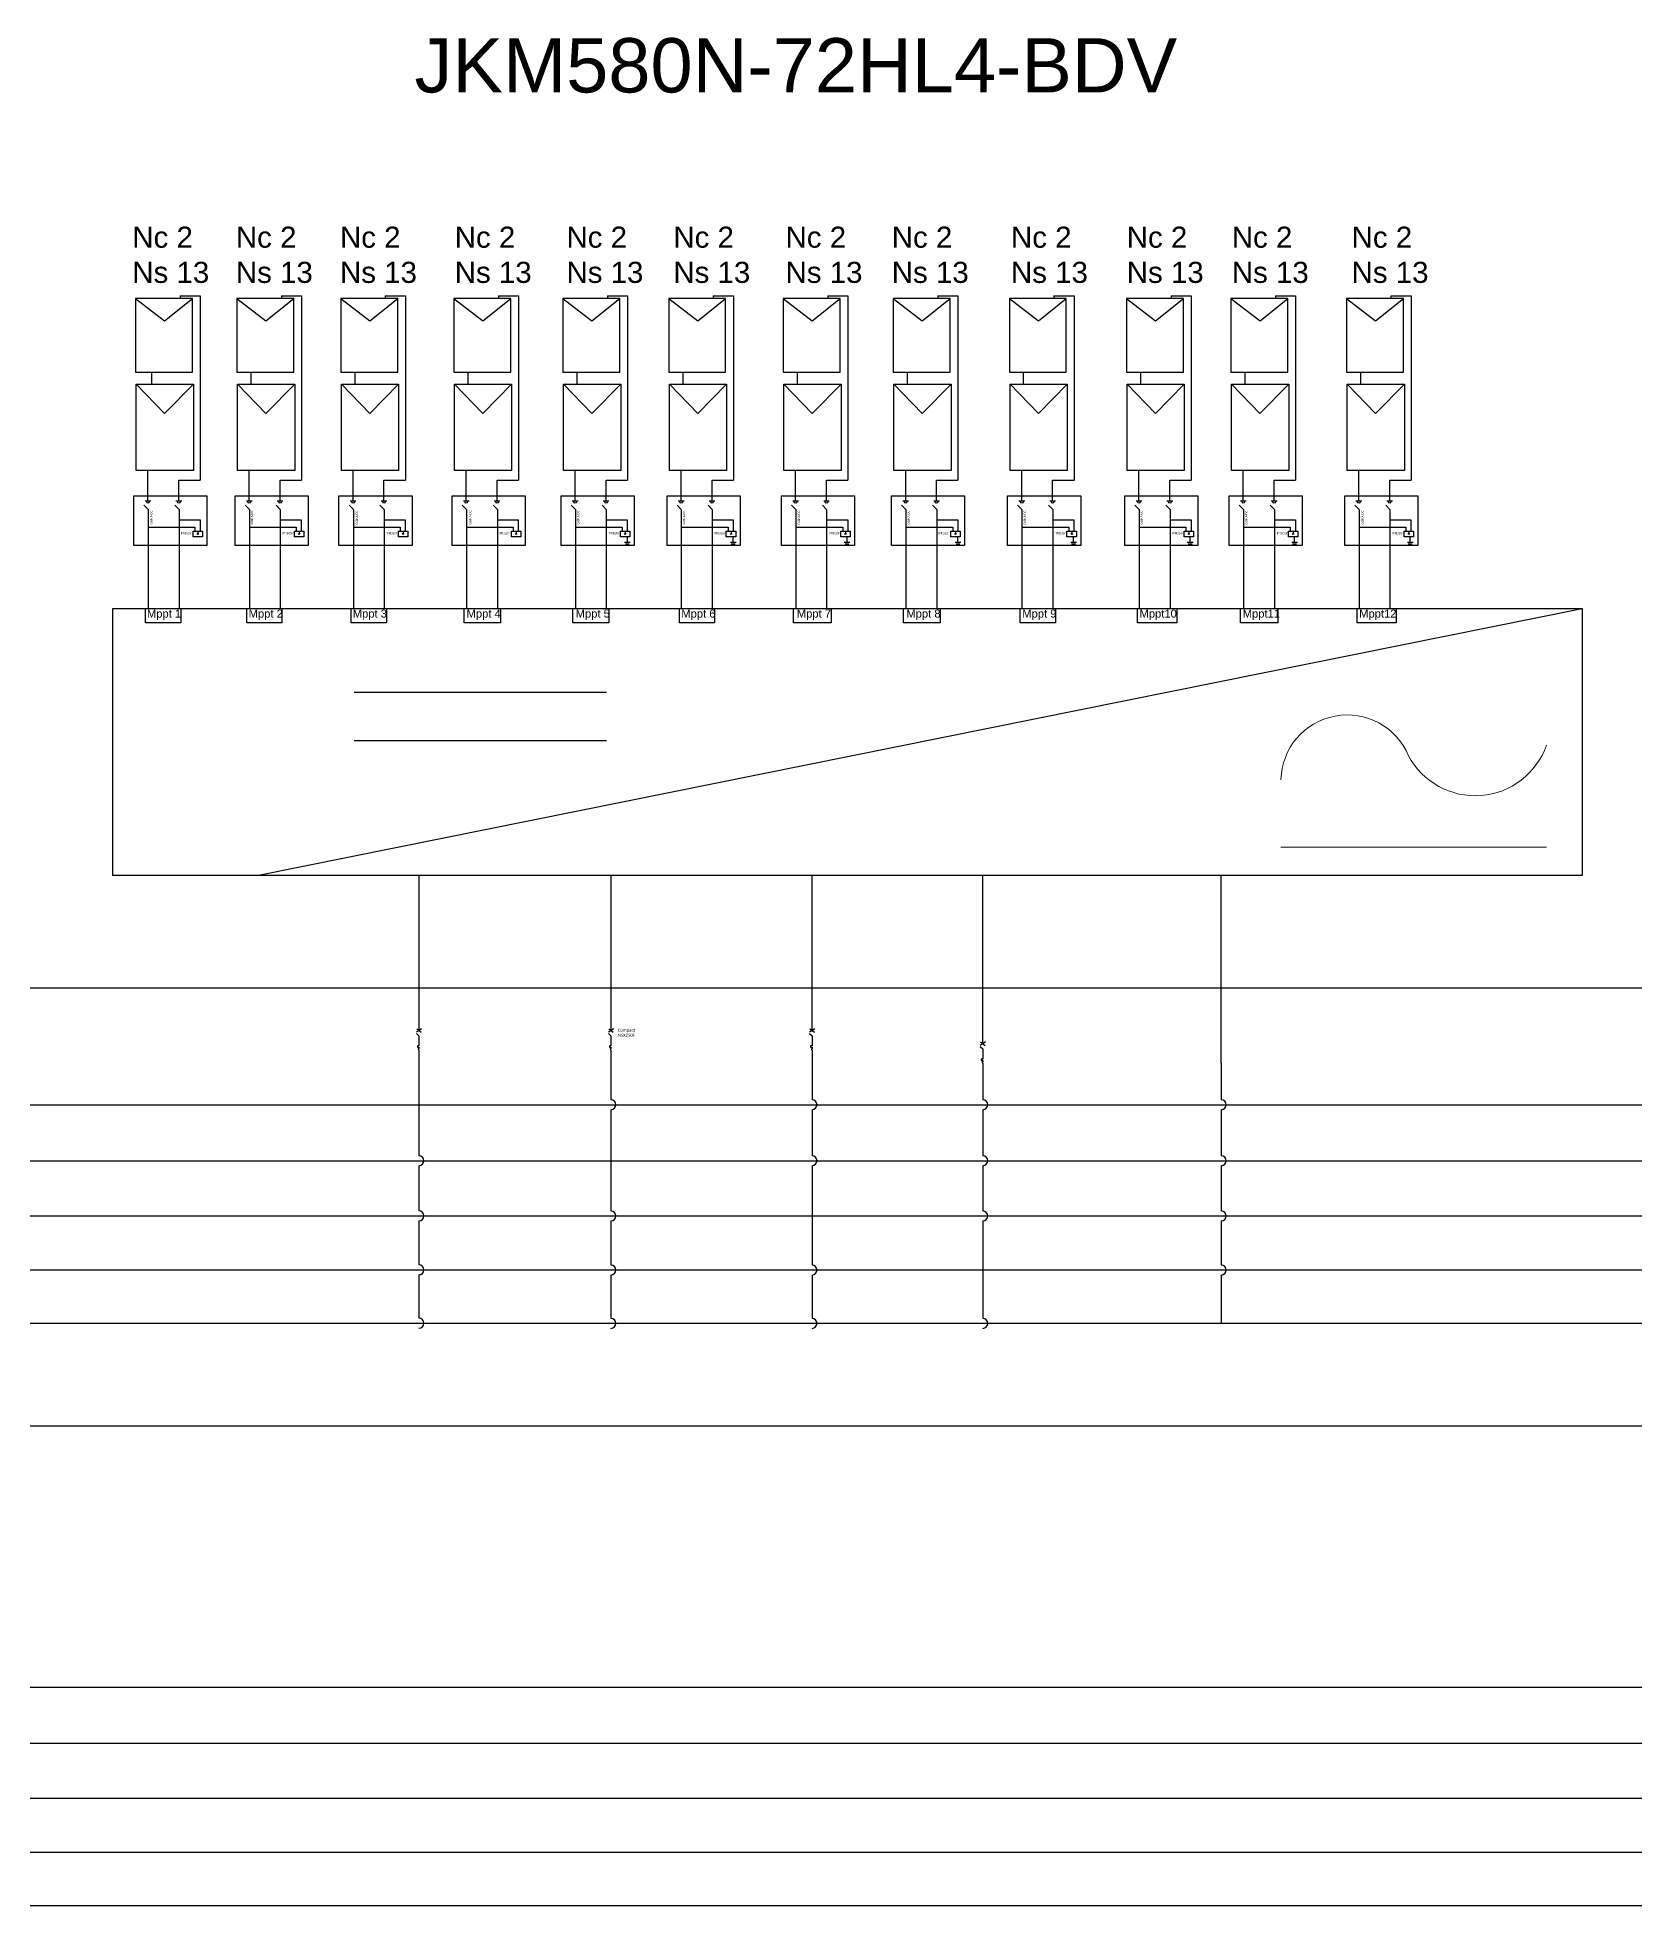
# Model space of a CAD drawing. Header units: inches. Extents: x 355 to 1848, y 183 to 399.
# Drawn here: x 1196.9 to 1335.6, y 236.9 to 399.1 of the extents above; entities that cross this region are included whole.
import ezdxf

# ---------------------------------------------------------------- set-up
doc = ezdxf.new("R2010")
doc.units = ezdxf.units.IN
doc.header["$MEASUREMENT"] = 0
doc.layers.add('PDF2_Geometry', color=7, linetype='Continuous', true_color=0x2676ba)
doc.styles.get("Standard").update_dxf_attribs({"font": 'arial.ttf'})

msp = doc.modelspace()

# ---------------------------------------------------------------- linework, layer by layer
for p, q in [((1205.44, 376.41), (1207.97, 374.47)), ((1207.97, 374.47), (1210.39, 376.41)), ((1214.23, 376.41), (1216.76, 374.47)), ((1216.76, 374.47), (1219.18, 376.41)), ((1223.25, 376.41), (1225.78, 374.47)), ((1225.78, 374.47), (1228.2, 376.41)), ((1233.07, 376.41), (1235.6, 374.47)), ((1235.6, 374.47), (1238.01, 376.41)), ((1242.53, 376.41), (1245.06, 374.47)), ((1245.06, 374.47), (1247.48, 376.41)), ((1251.73, 376.41), (1254.26, 374.47)), ((1254.26, 374.47), (1256.67, 376.41)), ((1261.67, 376.41), (1264.19, 374.47)), ((1264.19, 374.47), (1266.61, 376.41)), ((1271.22, 376.41), (1273.74, 374.47)), ((1273.74, 374.47), (1276.16, 376.41)), ((1281.3, 376.41), (1283.83, 374.47)), ((1283.83, 374.47), (1286.24, 376.41)), ((1291.47, 376.41), (1294, 374.47)), ((1294, 374.47), (1296.41, 376.41)), ((1300.53, 376.41), (1303.06, 374.47)), ((1303.06, 374.47), (1305.47, 376.41)), ((1310.57, 376.41), (1313.09, 374.47)), ((1313.09, 374.47), (1315.51, 376.41)), ((1205.51, 368.97), (1207.96, 366.42)), ((1207.96, 366.42), (1210.47, 368.97)), ((1214.3, 368.97), (1216.75, 366.42)), ((1216.75, 366.42), (1219.26, 368.97)), ((1223.32, 368.97), (1225.77, 366.42)), ((1225.77, 366.42), (1228.28, 368.97)), ((1233.14, 368.97), (1235.59, 366.42)), ((1235.59, 366.42), (1238.09, 368.97)), ((1242.6, 368.97), (1245.05, 366.42)), ((1245.05, 366.42), (1247.56, 368.97)), ((1251.8, 368.97), (1254.25, 366.42)), ((1254.25, 366.42), (1256.75, 368.97)), ((1261.73, 368.97), (1264.19, 366.42)), ((1264.19, 366.42), (1266.69, 368.97)), ((1271.28, 368.97), (1273.74, 366.42)), ((1273.74, 366.42), (1276.24, 368.97)), ((1281.36, 368.97), (1283.82, 366.42)), ((1283.82, 366.42), (1286.32, 368.97)), ((1291.53, 368.97), (1293.99, 366.42)), ((1293.99, 366.42), (1296.49, 368.97)), ((1300.59, 368.97), (1303.05, 366.42)), ((1303.05, 366.42), (1305.55, 368.97)), ((1310.63, 368.97), (1313.08, 366.42)), ((1313.08, 366.42), (1315.59, 368.97)), ((1206.27, 358.86), (1206.52, 358.86)), ((1206.52, 358.86), (1206.77, 358.86)), ((1208.95, 358.86), (1209.2, 358.86)), ((1209.2, 358.86), (1209.45, 358.86)), ((1215.06, 358.86), (1215.31, 358.86)), ((1215.31, 358.86), (1215.56, 358.86)), ((1217.74, 358.86), (1217.99, 358.86)), ((1217.99, 358.86), (1218.24, 358.86)), ((1224.08, 358.86), (1224.33, 358.86)), ((1224.33, 358.86), (1224.58, 358.86)), ((1226.76, 358.86), (1227.01, 358.86)), ((1227.01, 358.86), (1227.26, 358.86)), ((1233.9, 358.86), (1234.15, 358.86)), ((1234.15, 358.86), (1234.4, 358.86)), ((1236.58, 358.86), (1236.83, 358.86)), ((1236.83, 358.86), (1237.08, 358.86)), ((1243.36, 358.86), (1243.61, 358.86)), ((1243.61, 358.86), (1243.86, 358.86)), ((1246.04, 358.86), (1246.29, 358.86)), ((1246.29, 358.86), (1246.54, 358.86)), ((1252.56, 358.86), (1252.81, 358.86)), ((1252.81, 358.86), (1253.06, 358.86)), ((1255.24, 358.86), (1255.49, 358.86)), ((1255.49, 358.86), (1255.74, 358.86)), ((1262.5, 358.86), (1262.74, 358.86)), ((1262.74, 358.86), (1262.99, 358.86)), ((1265.18, 358.86), (1265.43, 358.86)), ((1265.43, 358.86), (1265.67, 358.86)), ((1272.05, 358.86), (1272.3, 358.86)), ((1272.3, 358.86), (1272.54, 358.86)), ((1274.73, 358.86), (1274.98, 358.86)), ((1274.98, 358.86), (1275.23, 358.86)), ((1282.13, 358.86), (1282.38, 358.86)), ((1282.38, 358.86), (1282.63, 358.86)), ((1284.81, 358.86), (1285.06, 358.86)), ((1285.06, 358.86), (1285.31, 358.86)), ((1292.3, 358.86), (1292.55, 358.86)), ((1292.55, 358.86), (1292.8, 358.86)), ((1294.98, 358.86), (1295.23, 358.86)), ((1295.23, 358.86), (1295.48, 358.86)), ((1301.36, 358.86), (1301.61, 358.86)), ((1301.61, 358.86), (1301.86, 358.86)), ((1304.04, 358.86), (1304.29, 358.86)), ((1304.29, 358.86), (1304.54, 358.86)), ((1311.39, 358.86), (1311.64, 358.86)), ((1311.64, 358.86), (1311.89, 358.86)), ((1314.08, 358.86), (1314.32, 358.86)), ((1314.32, 358.86), (1314.57, 358.86)), ((1210.79, 356.02), (1210.93, 356.02)), ((1210.86, 355.93), (1210.79, 356.02)), ((1210.85, 356.22), (1210.85, 356.02)), ((1210.93, 356.02), (1210.86, 355.93)), ((1219.58, 356.02), (1219.72, 356.02)), ((1219.65, 355.93), (1219.58, 356.02)), ((1219.65, 356.22), (1219.65, 356.02)), ((1219.72, 356.02), (1219.65, 355.93)), ((1228.6, 356.02), (1228.74, 356.02)), ((1228.67, 355.93), (1228.6, 356.02)), ((1228.67, 356.22), (1228.67, 356.02)), ((1228.74, 356.02), (1228.67, 355.93)), ((1238.42, 356.02), (1238.55, 356.02)), ((1238.49, 355.93), (1238.42, 356.02)), ((1238.48, 356.22), (1238.48, 356.02)), ((1238.55, 356.02), (1238.49, 355.93)), ((1247.88, 356.02), (1248.02, 356.02)), ((1247.95, 355.93), (1247.88, 356.02)), ((1247.89, 355.26), (1248.14, 355.26)), ((1247.94, 356.22), (1247.94, 356.02)), ((1248.02, 356.02), (1247.95, 355.93)), ((1248.14, 355.26), (1248.14, 355.72)), ((1248.14, 355.26), (1248.39, 355.26)), ((1257.08, 356.02), (1257.21, 356.02)), ((1257.15, 355.93), (1257.08, 356.02)), ((1257.08, 355.26), (1257.33, 355.26)), ((1257.14, 356.22), (1257.14, 356.02)), ((1257.21, 356.02), (1257.15, 355.93)), ((1257.33, 355.26), (1257.33, 355.72)), ((1257.33, 355.26), (1257.58, 355.26)), ((1266.96, 355.26), (1267.21, 355.26)), ((1267.01, 356.02), (1267.15, 356.02)), ((1267.08, 355.93), (1267.01, 356.02)), ((1267.08, 356.22), (1267.08, 356.02)), ((1267.15, 356.02), (1267.08, 355.93)), ((1267.21, 355.26), (1267.21, 355.72)), ((1267.21, 355.26), (1267.46, 355.26)), ((1276.56, 356.02), (1276.7, 356.02)), ((1276.63, 355.93), (1276.56, 356.02)), ((1276.6, 355.26), (1276.84, 355.26)), ((1276.63, 356.22), (1276.63, 356.02)), ((1276.7, 356.02), (1276.63, 355.93)), ((1276.84, 355.26), (1276.84, 355.72)), ((1276.84, 355.26), (1277.09, 355.26)), ((1286.63, 355.26), (1286.88, 355.26)), ((1286.65, 356.02), (1286.78, 356.02)), ((1286.72, 355.93), (1286.65, 356.02)), ((1286.71, 356.22), (1286.71, 356.02)), ((1286.78, 356.02), (1286.72, 355.93)), ((1286.88, 355.26), (1286.88, 355.72)), ((1286.88, 355.26), (1287.13, 355.26)), ((1296.75, 355.26), (1297, 355.26)), ((1296.82, 356.02), (1296.95, 356.02)), ((1296.89, 355.93), (1296.82, 356.02)), ((1296.88, 356.22), (1296.88, 356.02)), ((1296.95, 356.02), (1296.89, 355.93)), ((1297, 355.26), (1297, 355.72)), ((1297, 355.26), (1297.25, 355.26)), ((1305.81, 355.26), (1306.06, 355.26)), ((1305.88, 356.02), (1306.01, 356.02)), ((1305.95, 355.93), (1305.88, 356.02)), ((1305.94, 356.22), (1305.94, 356.02)), ((1306.01, 356.02), (1305.95, 355.93)), ((1306.06, 355.26), (1306.06, 355.72)), ((1306.06, 355.26), (1306.31, 355.26)), ((1315.85, 355.26), (1316.1, 355.26)), ((1315.91, 356.02), (1316.05, 356.02)), ((1315.98, 355.93), (1315.91, 356.02)), ((1315.98, 356.22), (1315.98, 356.02)), ((1316.05, 356.02), (1315.98, 355.93)), ((1316.1, 355.26), (1316.1, 355.72)), ((1316.1, 355.26), (1316.35, 355.26)), ((1247.97, 355.13), (1248.3, 355.13)), ((1248.02, 355.01), (1248.26, 355.01)), ((1257.15, 355.13), (1257.49, 355.13)), ((1257.21, 355.01), (1257.44, 355.01)), ((1267.04, 355.13), (1267.37, 355.13)), ((1267.09, 355.01), (1267.33, 355.01)), ((1276.67, 355.13), (1277, 355.13)), ((1276.73, 355.01), (1276.96, 355.01)), ((1286.7, 355.13), (1287.04, 355.13)), ((1286.76, 355.01), (1286.99, 355.01)), ((1296.83, 355.13), (1297.16, 355.13)), ((1296.88, 355.01), (1297.12, 355.01)), ((1305.89, 355.13), (1306.22, 355.13)), ((1305.95, 355.01), (1306.18, 355.01)), ((1315.92, 355.13), (1316.26, 355.13)), ((1315.98, 355.01), (1316.21, 355.01)), ((1215.98, 326.34), (1331.04, 349.49)), ((1224.43, 342.24), (1246.33, 342.24)), ((1224.43, 338.04), (1246.33, 338.04)), ((1279.01, 311.72), (1279.01, 326.34)), ((1279.24, 311.88), (1278.78, 311.57)), ((1278.78, 311.47), (1278.99, 311.27)), ((1278.8, 311.88), (1279.2, 311.57)), ((1278.99, 310.39), (1278.86, 310.39)), ((1278.86, 310.39), (1278.86, 310.27)), ((1278.86, 310.27), (1278.99, 310.27)), ((1278.99, 311.27), (1278.99, 310.39)), ((1278.99, 310.27), (1278.99, 310.14)), ((1278.99, 310.03), (1278.99, 308.88)), ((1278.99, 310.03), (1278.99, 306.86)), ((1278.99, 305.99), (1278.99, 302)), ((1278.99, 301.13), (1278.99, 297.21)), ((1278.99, 296.34), (1278.99, 292.09)), ((1278.99, 292.09), (1278.99, 287.89))]:
    msp.add_line(p, q)
at = {"color": 242, "true_color": 0xcd2027}
for p, q in [((1209.31, 376.63), (1209.31, 376.41)), ((1209.31, 376.63), (1211.06, 376.63)), ((1211.06, 376.63), (1211.06, 360.63)), ((1218.1, 376.63), (1218.1, 376.41)), ((1218.1, 376.63), (1219.85, 376.63)), ((1219.85, 376.63), (1219.85, 360.63)), ((1227.12, 376.63), (1227.12, 376.41)), ((1227.12, 376.63), (1228.87, 376.63)), ((1228.87, 376.63), (1228.87, 360.63)), ((1236.94, 376.63), (1236.94, 376.41)), ((1236.94, 376.63), (1238.69, 376.63)), ((1238.69, 376.63), (1238.69, 360.63)), ((1246.4, 376.63), (1246.4, 376.41)), ((1246.4, 376.63), (1248.15, 376.63)), ((1248.15, 376.63), (1248.15, 360.63)), ((1255.6, 376.63), (1255.6, 376.41)), ((1255.6, 376.63), (1257.35, 376.63)), ((1257.35, 376.63), (1257.35, 360.63)), ((1265.53, 376.63), (1265.53, 376.41)), ((1265.53, 376.63), (1267.28, 376.63)), ((1267.28, 376.63), (1267.28, 360.63)), ((1275.08, 376.63), (1275.08, 376.41)), ((1275.08, 376.63), (1276.84, 376.63)), ((1276.84, 376.63), (1276.84, 360.63)), ((1285.17, 376.63), (1285.17, 376.41)), ((1285.17, 376.63), (1286.92, 376.63)), ((1286.92, 376.63), (1286.92, 360.63)), ((1295.34, 376.63), (1295.34, 376.41)), ((1295.34, 376.63), (1297.09, 376.63)), ((1297.09, 376.63), (1297.09, 360.63)), ((1304.4, 376.63), (1304.4, 376.41)), ((1304.4, 376.63), (1306.15, 376.63)), ((1306.15, 376.63), (1306.15, 360.63)), ((1314.43, 376.63), (1314.43, 376.41)), ((1314.43, 376.63), (1316.18, 376.63)), ((1316.18, 376.63), (1316.18, 360.63)), ((1209.2, 358.86), (1209.2, 360.63)), ((1209.2, 360.63), (1211.06, 360.63)), ((1217.99, 358.86), (1217.99, 360.63)), ((1217.99, 360.63), (1219.85, 360.63)), ((1227.01, 358.86), (1227.01, 360.63)), ((1227.01, 360.63), (1228.87, 360.63)), ((1236.83, 358.86), (1236.83, 360.63)), ((1236.83, 360.63), (1238.69, 360.63)), ((1246.29, 358.86), (1246.29, 360.63)), ((1246.29, 360.63), (1248.15, 360.63)), ((1255.49, 358.86), (1255.49, 360.63)), ((1255.49, 360.63), (1257.35, 360.63)), ((1265.43, 358.86), (1265.43, 360.63)), ((1265.43, 360.63), (1267.28, 360.63)), ((1274.98, 358.86), (1274.98, 360.63)), ((1274.98, 360.63), (1276.84, 360.63)), ((1285.06, 358.86), (1285.06, 360.63)), ((1285.06, 360.63), (1286.92, 360.63)), ((1295.23, 358.86), (1295.23, 360.63)), ((1295.23, 360.63), (1297.09, 360.63)), ((1304.29, 358.86), (1304.29, 360.63)), ((1304.29, 360.63), (1306.15, 360.63)), ((1314.32, 358.86), (1314.32, 360.63)), ((1314.32, 360.63), (1316.18, 360.63)), ((1208.85, 358.48), (1209.22, 358.09)), ((1217.64, 358.48), (1218.01, 358.09)), ((1226.66, 358.48), (1227.03, 358.09)), ((1236.48, 358.48), (1236.85, 358.09)), ((1245.94, 358.48), (1246.31, 358.09)), ((1255.14, 358.48), (1255.51, 358.09)), ((1265.07, 358.48), (1265.44, 358.09)), ((1274.62, 358.48), (1275, 358.09)), ((1284.71, 358.48), (1285.08, 358.09)), ((1294.88, 358.48), (1295.25, 358.09)), ((1303.94, 358.48), (1304.31, 358.09)), ((1313.97, 358.48), (1314.34, 358.09))]:
    msp.add_line(p, q, dxfattribs=at)
at = {"color": 5}
for p, q in [((1206.87, 368.97), (1206.87, 370.03)), ((1215.48, 368.97), (1215.48, 370.03)), ((1224.5, 368.97), (1224.5, 370.03)), ((1234.31, 368.97), (1234.31, 370.03)), ((1243.78, 368.97), (1243.78, 370.03)), ((1252.97, 368.97), (1252.97, 370.03)), ((1262.91, 368.97), (1262.91, 370.03)), ((1272.46, 368.97), (1272.46, 370.03)), ((1282.54, 368.97), (1282.54, 370.03)), ((1292.71, 368.97), (1292.71, 370.03)), ((1301.77, 368.97), (1301.77, 370.03)), ((1311.81, 368.97), (1311.81, 370.03)), ((1206.17, 358.48), (1206.54, 358.09)), ((1214.96, 358.48), (1215.33, 358.09)), ((1223.98, 358.48), (1224.35, 358.09)), ((1233.79, 358.48), (1234.16, 358.09)), ((1243.26, 358.48), (1243.63, 358.09)), ((1271.94, 358.48), (1272.31, 358.09)), ((1282.02, 358.48), (1282.39, 358.09)), ((1292.19, 358.48), (1292.56, 358.09)), ((1301.25, 358.48), (1301.62, 358.09)), ((1311.29, 358.48), (1311.66, 358.09)), ((1206.54, 356.56), (1210.6, 356.56)), ((1210.6, 356.56), (1210.6, 356.22)), ((1215.33, 356.56), (1219.39, 356.56)), ((1219.39, 356.56), (1219.39, 356.22)), ((1224.35, 356.56), (1228.41, 356.56)), ((1228.41, 356.56), (1228.41, 356.22)), ((1234.16, 356.56), (1238.23, 356.56)), ((1238.23, 356.56), (1238.23, 356.22)), ((1243.63, 356.56), (1247.69, 356.56)), ((1247.69, 356.56), (1247.69, 356.22)), ((1252.82, 356.56), (1256.89, 356.56)), ((1256.89, 356.56), (1256.89, 356.22)), ((1262.76, 356.56), (1266.83, 356.56)), ((1266.83, 356.56), (1266.83, 356.22)), ((1272.31, 356.56), (1276.38, 356.56)), ((1276.38, 356.56), (1276.38, 356.22)), ((1282.39, 356.56), (1286.46, 356.56)), ((1286.46, 356.56), (1286.46, 356.22)), ((1292.56, 356.56), (1296.63, 356.56)), ((1296.63, 356.56), (1296.63, 356.22)), ((1301.62, 356.56), (1305.69, 356.56)), ((1305.69, 356.56), (1305.69, 356.22)), ((1311.66, 356.56), (1315.72, 356.56)), ((1315.72, 356.56), (1315.72, 356.22)), ((1230.05, 312.87), (1230.05, 326.34)), ((1230.28, 313.03), (1229.83, 312.72)), ((1229.85, 313.03), (1230.25, 312.72)), ((1229.83, 312.62), (1230.03, 312.42)), ((1230.03, 311.54), (1229.91, 311.54)), ((1229.91, 311.54), (1229.91, 311.42)), ((1229.91, 311.42), (1230.03, 311.42)), ((1230.03, 312.42), (1230.03, 311.54)), ((1230.03, 311.42), (1230.03, 311.29)), ((1230.04, 311.18), (1230.04, 306.43)), ((1230.04, 306.43), (1230.04, 302)), ((1230.04, 301.13), (1230.04, 297.21)), ((1230.04, 296.34), (1230.04, 292.52)), ((1230.04, 291.65), (1230.04, 287.89))]:
    msp.add_line(p, q, dxfattribs=at)
at = {"color": 177, "true_color": 0x293189}
for p, q in [((1206.52, 358.86), (1206.52, 361.47)), ((1215.31, 358.86), (1215.31, 361.47)), ((1224.33, 358.86), (1224.33, 361.47)), ((1234.15, 358.86), (1234.15, 361.47)), ((1243.61, 358.86), (1243.61, 361.47)), ((1252.81, 358.86), (1252.81, 361.47)), ((1262.74, 358.86), (1262.74, 361.47)), ((1272.3, 358.86), (1272.3, 361.47)), ((1282.38, 358.86), (1282.38, 361.47)), ((1292.55, 358.86), (1292.55, 361.47)), ((1301.61, 358.86), (1301.61, 361.47)), ((1311.64, 358.86), (1311.64, 361.47)), ((1252.45, 358.48), (1252.82, 358.09)), ((1262.39, 358.48), (1262.76, 358.09)), ((1206.54, 358.09), (1206.54, 349.49)), ((1215.33, 358.09), (1215.33, 349.49)), ((1224.35, 358.09), (1224.35, 349.49)), ((1234.16, 358.09), (1234.16, 349.49)), ((1243.63, 358.09), (1243.63, 349.49)), ((1252.82, 358.09), (1252.82, 349.49)), ((1262.76, 358.09), (1262.76, 349.49)), ((1272.31, 358.09), (1272.31, 349.49)), ((1282.39, 358.09), (1282.39, 349.49)), ((1292.56, 358.09), (1292.56, 349.49)), ((1301.62, 358.09), (1301.62, 349.49)), ((1311.66, 358.09), (1311.66, 349.49)), ((532.32, 306.43), (1512.2, 306.43)), ((532.32, 255.88), (1512.2, 255.88))]:
    msp.add_line(p, q, dxfattribs=at)
at = {"color": 244, "true_color": 0x991b1e}
for p, q in [((1209.22, 358.09), (1209.22, 349.49)), ((1218.01, 358.09), (1218.01, 349.49)), ((1227.03, 358.09), (1227.03, 349.49)), ((1236.85, 358.09), (1236.85, 349.49)), ((1246.31, 358.09), (1246.31, 349.49)), ((1255.51, 358.09), (1255.51, 349.49)), ((1265.44, 358.09), (1265.44, 349.49)), ((1275, 358.09), (1275, 349.49)), ((1285.08, 358.09), (1285.08, 349.49)), ((1295.25, 358.09), (1295.25, 349.49)), ((1304.31, 358.09), (1304.31, 349.49)), ((1314.34, 358.09), (1314.34, 349.49))]:
    msp.add_line(p, q, dxfattribs=at)
at = {"color": 1}
for p, q in [((1209.22, 357.19), (1211.04, 357.19)), ((1211.04, 357.19), (1211.04, 356.22)), ((1218.01, 357.19), (1219.83, 357.19)), ((1219.83, 357.19), (1219.83, 356.22)), ((1227.03, 357.19), (1228.85, 357.19)), ((1228.85, 357.19), (1228.85, 356.22)), ((1236.85, 357.19), (1238.67, 357.19)), ((1238.67, 357.19), (1238.67, 356.22)), ((1246.31, 357.19), (1248.13, 357.19)), ((1248.13, 357.19), (1248.13, 356.22)), ((1255.51, 357.19), (1257.33, 357.19)), ((1257.33, 357.19), (1257.33, 356.22)), ((1265.44, 357.19), (1267.27, 357.19)), ((1267.27, 357.19), (1267.27, 356.22)), ((1275, 357.19), (1276.82, 357.19)), ((1276.82, 357.19), (1276.82, 356.22)), ((1285.08, 357.19), (1286.9, 357.19)), ((1286.9, 357.19), (1286.9, 356.22)), ((1295.25, 357.19), (1297.07, 357.19)), ((1297.07, 357.19), (1297.07, 356.22)), ((1304.31, 357.19), (1306.13, 357.19)), ((1306.13, 357.19), (1306.13, 356.22)), ((1314.34, 357.19), (1316.16, 357.19)), ((1316.16, 357.19), (1316.16, 356.22)), ((1246.73, 312.87), (1246.73, 326.34)), ((1246.96, 313.03), (1246.5, 312.72)), ((1246.52, 313.03), (1246.92, 312.72)), ((1246.5, 312.62), (1246.71, 312.42)), ((1246.71, 311.54), (1246.58, 311.54)), ((1246.58, 311.54), (1246.58, 311.42)), ((1246.58, 311.42), (1246.71, 311.42)), ((1246.71, 312.42), (1246.71, 311.54)), ((1246.71, 311.42), (1246.71, 311.29)), ((1246.71, 311.18), (1246.71, 310.03)), ((1246.71, 310.03), (1246.71, 306.86)), ((1246.71, 305.99), (1246.71, 301.57)), ((532.32, 301.57), (1512.2, 301.57)), ((1246.71, 301.57), (1246.71, 297.21)), ((1246.71, 296.34), (1246.71, 292.52)), ((1246.71, 291.65), (1246.71, 287.89)), ((532.32, 251.02), (1512.2, 251.02))]:
    msp.add_line(p, q, dxfattribs=at)
at = {"color": 18, "true_color": 0x000000}
for p, q in [((1264.19, 312.87), (1264.19, 326.34)), ((1264.42, 313.03), (1263.96, 312.72)), ((1263.98, 313.03), (1264.38, 312.72)), ((1263.96, 312.62), (1264.17, 312.42)), ((1264.17, 311.54), (1264.04, 311.54)), ((1264.04, 311.54), (1264.04, 311.42)), ((1264.04, 311.42), (1264.17, 311.42)), ((1264.17, 312.42), (1264.17, 311.54)), ((1264.17, 311.42), (1264.17, 311.29)), ((1264.17, 311.18), (1264.17, 310.03)), ((1264.17, 310.03), (1264.17, 306.86)), ((1264.17, 305.99), (1264.17, 302)), ((1264.17, 301.13), (1264.17, 296.78)), ((532.32, 296.78), (1512.2, 296.78)), ((1264.17, 296.78), (1264.17, 292.52)), ((1264.17, 291.65), (1264.17, 287.89)), ((532.32, 246.23), (1512.2, 246.23))]:
    msp.add_line(p, q, dxfattribs=at)
at = {"color": 116, "true_color": 0x136734}
for p, q in [((1299.7, 310.03), (1299.7, 326.34)), ((1299.7, 310.03), (1299.7, 306.86)), ((1299.7, 305.99), (1299.7, 302)), ((1299.7, 301.13), (1299.7, 297.21)), ((1299.7, 296.34), (1299.7, 292.52)), ((1299.7, 291.65), (1299.7, 287.46)), ((532.32, 287.46), (1512.2, 287.46)), ((532.32, 236.91), (1512.2, 236.91))]:
    msp.add_line(p, q, dxfattribs=at)
at = {"color": 7}
for p, q in [((532.32, 292.09), (1512.2, 292.09)), ((532.32, 241.54), (1512.2, 241.54))]:
    msp.add_line(p, q, dxfattribs=at)
for points in [[(1205.44, 370.03), (1210.39, 370.03), (1210.39, 376.41), (1205.44, 376.41)], [(1214.23, 370.03), (1219.18, 370.03), (1219.18, 376.41), (1214.23, 376.41)], [(1223.25, 370.03), (1228.2, 370.03), (1228.2, 376.41), (1223.25, 376.41)], [(1233.07, 370.03), (1238.01, 370.03), (1238.01, 376.41), (1233.07, 376.41)], [(1242.53, 370.03), (1247.48, 370.03), (1247.48, 376.41), (1242.53, 376.41)], [(1251.73, 370.03), (1256.67, 370.03), (1256.67, 376.41), (1251.73, 376.41)], [(1261.67, 370.03), (1266.61, 370.03), (1266.61, 376.41), (1261.67, 376.41)], [(1271.22, 370.03), (1276.16, 370.03), (1276.16, 376.41), (1271.22, 376.41)], [(1281.3, 370.03), (1286.24, 370.03), (1286.24, 376.41), (1281.3, 376.41)], [(1291.47, 370.03), (1296.41, 370.03), (1296.41, 376.41), (1291.47, 376.41)], [(1300.53, 370.03), (1305.47, 370.03), (1305.47, 376.41), (1300.53, 376.41)], [(1310.57, 370.03), (1315.51, 370.03), (1315.51, 376.41), (1310.57, 376.41)], [(1205.51, 368.97), (1210.47, 368.97), (1210.47, 361.47), (1205.51, 361.47)], [(1214.3, 368.97), (1219.26, 368.97), (1219.26, 361.47), (1214.3, 361.47)], [(1223.32, 368.97), (1228.28, 368.97), (1228.28, 361.47), (1223.32, 361.47)], [(1233.14, 368.97), (1238.09, 368.97), (1238.09, 361.47), (1233.14, 361.47)], [(1242.6, 368.97), (1247.56, 368.97), (1247.56, 361.47), (1242.6, 361.47)], [(1251.8, 368.97), (1256.75, 368.97), (1256.75, 361.47), (1251.8, 361.47)], [(1261.73, 368.97), (1266.69, 368.97), (1266.69, 361.47), (1261.73, 361.47)], [(1271.28, 368.97), (1276.24, 368.97), (1276.24, 361.47), (1271.28, 361.47)], [(1281.36, 368.97), (1286.32, 368.97), (1286.32, 361.47), (1281.36, 361.47)], [(1291.53, 368.97), (1296.49, 368.97), (1296.49, 361.47), (1291.53, 361.47)], [(1300.59, 368.97), (1305.55, 368.97), (1305.55, 361.47), (1300.59, 361.47)], [(1310.63, 368.97), (1315.59, 368.97), (1315.59, 361.47), (1310.63, 361.47)], [(1205.29, 359.27), (1211.64, 359.27), (1211.64, 354.97), (1205.29, 354.97)], [(1214.08, 359.27), (1220.43, 359.27), (1220.43, 354.97), (1214.08, 354.97)], [(1223.1, 359.27), (1229.45, 359.27), (1229.45, 354.97), (1223.1, 354.97)], [(1232.92, 359.27), (1239.27, 359.27), (1239.27, 354.97), (1232.92, 354.97)], [(1242.38, 359.27), (1248.73, 359.27), (1248.73, 354.97), (1242.38, 354.97)], [(1251.58, 359.27), (1257.93, 359.27), (1257.93, 354.97), (1251.58, 354.97)], [(1261.51, 359.27), (1267.87, 359.27), (1267.87, 354.97), (1261.51, 354.97)], [(1271.07, 359.27), (1277.42, 359.27), (1277.42, 354.97), (1271.07, 354.97)], [(1281.15, 359.27), (1287.5, 359.27), (1287.5, 354.97), (1281.15, 354.97)], [(1291.32, 359.27), (1297.67, 359.27), (1297.67, 354.97), (1291.32, 354.97)], [(1300.38, 359.27), (1306.73, 359.27), (1306.73, 354.97), (1300.38, 354.97)], [(1310.41, 359.27), (1316.77, 359.27), (1316.77, 354.97), (1310.41, 354.97)], [(1210.44, 356.22), (1211.26, 356.22), (1211.26, 355.72), (1210.44, 355.72)], [(1219.24, 356.22), (1220.06, 356.22), (1220.06, 355.72), (1219.24, 355.72)], [(1228.26, 356.22), (1229.08, 356.22), (1229.08, 355.72), (1228.26, 355.72)], [(1238.07, 356.22), (1238.89, 356.22), (1238.89, 355.72), (1238.07, 355.72)], [(1247.53, 356.22), (1248.35, 356.22), (1248.35, 355.72), (1247.53, 355.72)], [(1256.73, 356.22), (1257.55, 356.22), (1257.55, 355.72), (1256.73, 355.72)], [(1266.67, 356.22), (1267.49, 356.22), (1267.49, 355.72), (1266.67, 355.72)], [(1276.22, 356.22), (1277.04, 356.22), (1277.04, 355.72), (1276.22, 355.72)], [(1286.3, 356.22), (1287.12, 356.22), (1287.12, 355.72), (1286.3, 355.72)], [(1296.47, 356.22), (1297.29, 356.22), (1297.29, 355.72), (1296.47, 355.72)], [(1305.53, 356.22), (1306.35, 356.22), (1306.35, 355.72), (1305.53, 355.72)], [(1315.57, 356.22), (1316.39, 356.22), (1316.39, 355.72), (1315.57, 355.72)], [(1203.48, 349.49), (1331.04, 349.49), (1331.04, 326.34), (1203.47, 326.34)], [(1206.32, 349.49), (1209.38, 349.49), (1209.38, 348.26), (1206.32, 348.26)], [(1215.09, 349.49), (1218.15, 349.49), (1218.15, 348.26), (1215.09, 348.26)], [(1224.17, 349.49), (1227.23, 349.49), (1227.23, 348.26), (1224.17, 348.26)], [(1233.98, 349.49), (1237.12, 349.49), (1237.12, 348.26), (1233.98, 348.26)], [(1243.41, 349.49), (1246.52, 349.49), (1246.52, 348.26), (1243.41, 348.26)], [(1252.65, 349.49), (1255.71, 349.49), (1255.71, 348.26), (1252.65, 348.26)], [(1262.57, 349.49), (1265.82, 349.49), (1265.82, 348.26), (1262.57, 348.26)], [(1272.11, 349.49), (1275.28, 349.49), (1275.28, 348.26), (1272.11, 348.26)], [(1282.25, 349.49), (1285.3, 349.49), (1285.3, 348.26), (1282.25, 348.26)], [(1292.42, 349.49), (1295.84, 349.49), (1295.84, 348.26), (1292.42, 348.26)], [(1301.38, 349.49), (1304.61, 349.49), (1304.61, 348.26), (1301.38, 348.26)], [(1311.49, 349.49), (1314.89, 349.49), (1314.89, 348.26), (1311.49, 348.26)], [(1473.76, 316.55), (522.6, 316.55), (522.6, 278.55), (1473.76, 278.55)]]:
    msp.add_lwpolyline(points, close=True)
for centre in [(1206.52, 358.75), (1209.2, 358.75), (1215.31, 358.75), (1217.99, 358.75), (1224.33, 358.75), (1227.01, 358.75), (1234.15, 358.75), (1236.83, 358.75), (1243.61, 358.75), (1246.29, 358.75), (1252.81, 358.75), (1255.49, 358.75), (1262.74, 358.75), (1265.43, 358.75), (1272.3, 358.75), (1274.98, 358.75), (1282.38, 358.75), (1285.06, 358.75), (1292.55, 358.75), (1295.23, 358.75), (1301.61, 358.75), (1304.29, 358.75), (1311.64, 358.75), (1314.32, 358.75)]:
    msp.add_circle(centre, 0.11)
at = {"color": 5}
for centre, radius, start, end in [((1230.03, 311.24), 0.0521, 92.8678, 272.8678), ((1230.04, 301.57), 0.434, 270, 90), ((1230.04, 296.78), 0.434, 270, 90), ((1230.04, 292.09), 0.434, 270, 90), ((1230.04, 287.46), 0.434, 270, 90)]:
    msp.add_arc(centre, radius, start, end, dxfattribs=at)
at = {"color": 1}
for centre, radius, start, end in [((1246.71, 311.24), 0.0521, 92.8678, 272.8678), ((1246.71, 306.43), 0.434, 270, 90), ((1246.71, 296.77), 0.434, 270, 90), ((1246.71, 292.08), 0.434, 270, 90), ((1246.71, 287.45), 0.434, 270, 90)]:
    msp.add_arc(centre, radius, start, end, dxfattribs=at)
at = {"color": 18, "true_color": 0x000000}
for centre, radius, start, end in [((1264.17, 311.24), 0.0521, 92.8678, 272.8678), ((1264.17, 306.43), 0.434, 270, 90), ((1264.17, 301.57), 0.434, 270, 90), ((1264.17, 292.08), 0.434, 270, 90), ((1264.17, 287.45), 0.434, 270, 90)]:
    msp.add_arc(centre, radius, start, end, dxfattribs=at)
for centre, radius, start, end in [((1278.99, 310.09), 0.0521, 92.8678, 272.8678), ((1278.99, 306.43), 0.434, 270, 90), ((1278.99, 301.57), 0.434, 270, 90), ((1278.99, 296.77), 0.434, 270, 90), ((1278.99, 287.45), 0.434, 270, 90)]:
    msp.add_arc(centre, radius, start, end)
at = {"color": 116, "true_color": 0x136734}
for centre in [(1299.7, 306.43), (1299.7, 301.57), (1299.7, 296.77), (1299.7, 292.08)]:
    msp.add_arc(centre, 0.434, 270, 90, dxfattribs=at)
at = {"layer": 'PDF2_Geometry', "color": 7, "lineweight": 0}
msp.add_lwpolyline([(1304.88, 334.64, -0.81134), (1315.95, 336.72, 0.653005), (1327.93, 337.64)], format="xyb", dxfattribs=at)
msp.add_lwpolyline([(1304.88, 328.78), (1327.93, 328.78)], dxfattribs=at)

# ---------------------------------------------------------------- texts
at = {"attachment_point": 1}
for s, width, gutter_width, insert, char_height in [('{\\H0.54167x;\\C7;JKM580N-72HL4-BDV}', 15036.7546, 43.5, (1229.66, 399.01), 8.6992), ('Nc 2\\PNs 13', 48.8988, 9.15, (1205.16, 382.65), 1.831), ('Nc 2\\PNs 13', 48.8988, 9.15, (1214.15, 382.65), 1.831), ('Nc 2\\PNs 13', 48.8988, 9.15, (1223.19, 382.65), 1.831), ('Nc 2\\PNs 13', 48.8988, 9.15, (1233.15, 382.65), 1.831), ('Nc 2\\PNs 13', 48.8988, 9.15, (1242.85, 382.65), 1.831), ('Nc 2\\PNs 13', 48.8988, 9.15, (1252.13, 382.65), 1.831), ('Nc 2\\PNs 13', 48.8988, 9.15, (1261.87, 382.65), 1.831), ('Nc 2\\PNs 13', 48.8988, 9.15, (1271.09, 382.65), 1.831), ('Nc 2\\PNs 13', 48.8988, 9.15, (1281.44, 382.65), 1.831), ('Nc 2\\PNs 13', 48.8988, 9.15, (1291.49, 382.65), 1.831), ('Nc 2\\PNs 13', 48.8988, 9.15, (1300.61, 382.65), 1.831), ('Nc 2\\PNs 13', 48.8988, 9.15, (1311.01, 382.65), 1.831), ('{\\fCalibri|b0|i0|c0|p34;\\H0.91667x;\\C3;iPRD20r}', 0.9874, 1, (1209.37, 356.13), 0.2), ('{\\fCalibri|b0|i0|c0|p34;\\H0.91667x;\\C3;iPRD20r}', 0.9874, 1, (1218.2, 356.13), 0.2), ('{\\fCalibri|b0|i0|c0|p34;\\H0.91667x;\\C3;iPRD20r}', 0.9874, 1, (1227.21, 356.13), 0.2), ('{\\fCalibri|b0|i0|c0|p34;\\H0.91667x;\\C3;iPRD20r}', 0.9874, 1, (1237, 356.13), 0.2), ('{\\fCalibri|b0|i0|c0|p34;\\H0.91667x;\\C3;iPRD20r}', 0.9874, 1, (1246.51, 356.13), 0.2), ('{\\fCalibri|b0|i0|c0|p34;\\H0.91667x;\\C3;iPRD20r}', 0.9874, 1, (1255.67, 356.13), 0.2), ('{\\fCalibri|b0|i0|c0|p34;\\H0.91667x;\\C3;iPRD20r}', 0.9874, 1, (1265.63, 356.13), 0.2), ('{\\fCalibri|b0|i0|c0|p34;\\H0.91667x;\\C3;iPRD20r}', 0.9874, 1, (1275.14, 356.13), 0.2), ('{\\fCalibri|b0|i0|c0|p34;\\H0.91667x;\\C3;iPRD20r}', 0.9874, 1, (1285.26, 356.13), 0.2), ('{\\fCalibri|b0|i0|c0|p34;\\H0.91667x;\\C3;iPRD20r}', 0.9874, 1, (1295.45, 356.13), 0.2), ('{\\fCalibri|b0|i0|c0|p34;\\H0.91667x;\\C3;iPRD20r}', 0.9874, 1, (1304.52, 356.13), 0.2), ('{\\fCalibri|b0|i0|c0|p34;\\H0.91667x;\\C3;iPRD20r}', 0.9874, 1, (1314.55, 356.13), 0.2), ('Mppt 1', 9.1606, 1, (1206.43, 349.41), 0.695), ('Mppt 2', 9.1606, 1, (1215.26, 349.41), 0.695), ('Mppt 3 ', 9.1606, 1, (1224.3, 349.41), 0.695), ('Mppt 4', 9.1606, 1, (1234.18, 349.41), 0.695), ('Mppt 5', 9.1606, 1, (1243.65, 349.41), 0.695), ('Mppt 6', 9.1606, 1, (1252.82, 349.41), 0.695), ('Mppt 7', 9.1606, 1, (1262.85, 349.41), 0.695), ('Mppt 8', 9.1606, 1, (1272.36, 349.41), 0.695), ('Mppt 9', 9.1606, 1, (1282.42, 349.41), 0.695), ('Mppt10', 9.1606, 1, (1292.6, 349.41), 0.695), ('Mppt11', 9.1606, 1, (1301.56, 349.41), 0.695), ('Mppt12', 9.1606, 1, (1311.67, 349.41), 0.695), ('{\\fCalibri|b0|i0|c0|p34;\\H0.91667x;\\C1;Compact NSX250F}', 2.2325, 1.43, (1247.32, 313.03), 0.286)]:
    msp.add_mtext_dynamic_manual_height_columns(s, width=width, gutter_width=gutter_width, heights=[0], dxfattribs=dict(at, insert=insert, char_height=char_height))
at = {"char_height": 0.2, "attachment_point": 1, "rotation": 90}
for insert in [(1206.72, 356.79), (1215.46, 356.79), (1224.56, 356.79), (1234.41, 356.79), (1243.78, 356.79), (1252.97, 356.79), (1262.93, 356.79), (1272.46, 356.79), (1282.54, 356.79), (1292.69, 356.79), (1301.79, 356.79), (1311.87, 356.79)]:
    msp.add_mtext_dynamic_manual_height_columns('{\\fCalibri|b0|i0|c0|p34;\\H0.91667x;\\C5;C60NA-DC}', width=1.3157, gutter_width=1, heights=[0], dxfattribs=dict(at, insert=insert))

doc.saveas('drawing.dxf')
